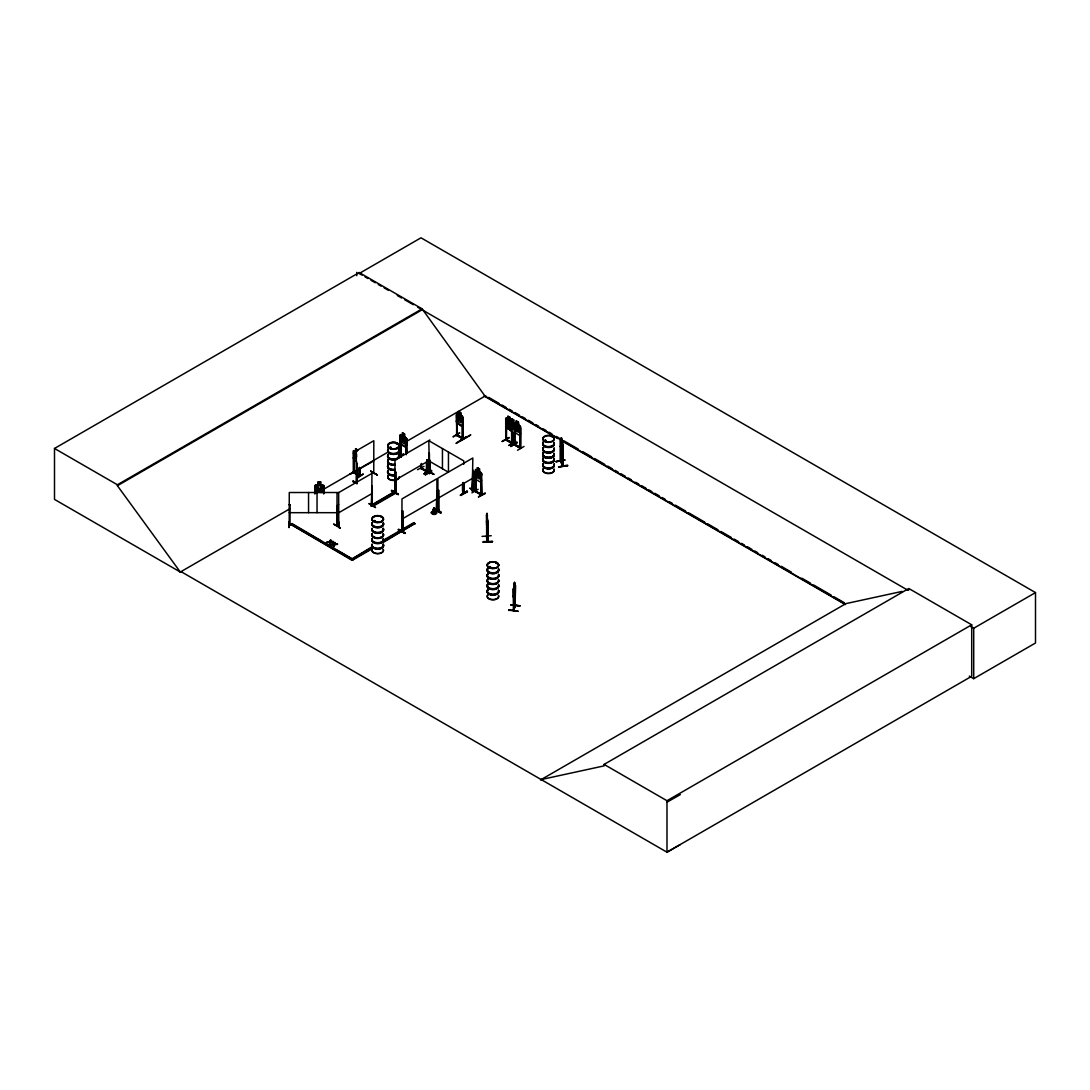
<?xml version="1.0" encoding="UTF-8"?>
<svg xmlns="http://www.w3.org/2000/svg" width="1090" height="1090" viewBox="0 0 1090 1090"><rect width="100%" height="100%" fill="white"/><g stroke="black" fill="none" stroke-linecap="round" stroke-linejoin="round"><path stroke-width="1.5" d="M513.594 609.433C512.136 614.065 516.823 603.056 515.039 605.25M513.322 609.978L515.406 605.618M513.363 610.632L513.39 589.05L515.066 583.6L515.243 605.59M515.597 585.453L515.039 605.986M513.935 591.952L514.521 585.712L513.69 610.781L515.216 604.882M486.998 523.105L487.189 524.876L487.312 514.93L487.312 517.409M486.467 536.512L486.617 536.185M487.053 536.157L486.671 536.989L486.576 514.48L487.38 518.431M487.489 541.226L487.884 520.979L488.075 541.567M487.489 540.49C489.751 543.215 483.906 528.923 487.68 541.703L487.666 519.998C486.876 513.758 487.884 532.983 487.162 520.816L486.957 522.274M433.929 510.529C433.071 502.367 438.507 516.919 432.689 513.349L433.888 507.913L432.389 512.886M514.616 582.428L514.248 584.867M515.08 593.587C516.047 583.872 513.84 602.865 513.295 595.644M486.998 514.957L486.93 513.186L486.944 522.26M487.012 519.508L487.353 518.35M487.666 526.606L487.448 528.568L487.584 526.688M487.012 514.725L487.135 515.911M508.976 610.236C516.088 611 526.075 612.512 509.003 609.801M433.343 513.663L433.82 508.117L432.689 513.349M486.998 536.893L486.576 514.902M488.02 541.607L486.876 536.43M562.781 451.233L562.481 453.14L560.396 446.151M562.876 451.206L562.59 453.099L560.423 446.192M355.585 483.047L352.969 481.535L357.057 483.606M353.119 481.058L357.057 483.32M514.616 584.908L514.534 582.264L513.608 588.178L513.785 610.686M390.806 448.085L390.002 447.976M375.042 521.347L374.66 520.502L373.884 521.361M374.02 521.47L375.491 521.02L373.884 520.843M391.16 447.486L389.607 447.486L390.779 447.976M390.67 447.227L391.024 448.113M397.332 444.093L396.365 444.093M381.323 516.987L381.119 517.028M490.718 567.004L489.056 567.004M489.083 567.127L489.887 566.487M495.868 563.285L496.795 563.503L496.154 562.971M544.55 440.837L545.3 440.278M546.076 441.205L545.586 440.278L544.959 441.014M545.136 440.905L545.831 440.374M552.031 436.831L552.044 436.967M432.539 512.409L433.793 507.967M333.744 524.127L340.325 527.873M398.3 494.097C377.903 482.38 412.224 502.367 391.392 490.895M398.368 529.767C419.5 540.708 384.389 522.11 404.962 533.514M398.681 529.195L405.289 532.928M441.205 512.491L433.793 508.894L440.919 512.709M561.909 451.969C563.421 452.568 559.919 431.327 562.018 439.529L562.876 444.543L562.903 466.22L560.328 461.084M560.955 461.588L560.655 439.147L560.355 461.138M562.576 465.771L563.067 464.953L562.644 465.703M478.36 473.837L480.254 472.76L478.892 474.818L480.308 478.578L478.456 475.104C477.529 478.456 475.24 475.84 477.992 474.286L476.657 470.689L478.333 473.619M508.962 422.225L510.747 421.04M517.123 427.035L519.153 425.945L517.777 428.016L519.099 431.763L517.341 428.302L516.21 429.978L515.447 429.542L516.878 427.498L515.529 423.887L517.246 427.035M480.785 482.202L481.507 473.605M481.576 480.172L480.84 482.311L475.785 479.396L475.199 476.507L475.867 479.355M515.911 424.609L515.107 433.357L515.911 431.272L515.148 423.302M520.557 433.425L519.739 435.51L514.739 432.567M514.03 584.962L514.412 583.109M508.894 610.509L509.003 609.787M510.924 604.977L520.094 605.808L511.033 604.664M508.812 422.198L507.245 419.091L508.594 422.688C505.596 424.133 508.281 426.967 509.057 423.506M329.766 543.951L330.434 541.894L333.227 541.539L330.434 542.316L329.766 543.951L329.779 541.948L327.041 542.384L329.779 541.948M334.017 546.403L334.685 544.346L337.478 543.992L334.685 544.768L334.78 542.438L334.017 546.403L334.031 544.4L331.292 544.414L334.031 544.823M327.041 542.384L329.875 542.016L330.529 539.986L330.529 541.962L333.227 541.962M329.875 542.016L330.529 539.986M334.78 542.438L334.126 544.469L331.292 544.837M329.234 543.651L329.779 542.37M330.434 542.316L331.06 540.286M335.311 542.738L334.78 544.428L337.478 544.414M321.904 492.448L317.994 492.217M350.149 474.232L373.816 460.893M356.689 470.485L350.19 473.946M453.181 436.927L459.748 432.839M425.318 474.954L431.885 470.826L425.373 474.627M508.948 437.798L502.163 441.505L509.044 437.485M510.76 446.409L517.273 442.608M428.615 473.305L428.806 452.95L429.474 473.496L428.52 473.21M463.809 492.585L462.855 492.517M462.923 482.625C461.097 496.114 465.621 497.721 463.741 482.829M506.21 439.515L506.414 440.292L506.564 426.681M511.959 442.39L511.605 443.33L511.605 429.814M505.896 439.747L512.423 443.467L511.878 442.377M514.071 444.039L514.848 444.161M514.262 432.825L513.949 444.706L520.557 448.44L520.707 428.098L519.889 427.893L520.257 447.922M514.235 443.807L514.848 444.897M289.082 521.96L289.15 527.288M359.278 476.003L360.15 476.153L359.4 475.036M400.902 456.165L400.18 455.743L400.82 456.901M401.134 456.029L400.452 455.606M400.466 436.218L400.902 456.901L400.153 456.506L401.147 456.737L401.066 443.289M427.117 460.28L427.185 472.079L420.645 468.373L421.489 467.746M456.383 434.501L457.364 434.733L456.506 434.569M458.658 411.639L460.661 412.797L460.661 415.276L460.798 412.701L458.577 411.502L458.658 414.118L457.582 414.323L458.658 421.558L460.661 422.716L461.738 421.353L461.738 416.721L460.661 415.276L462.95 417.306L462.95 438.984L456.397 435.21M456.683 434.324L457.037 435.632L457.282 422.007M462.855 438.984L462.215 437.826L463.114 438.793M481.14 494.165L481.576 494.465M475.267 469.926L475.322 491.331L481.889 495.078L481.208 474.572L480.976 494.942L481.208 481.29M338.758 524.93C337.369 523.718 336.606 527.301 337.941 525.748L337.846 505.596L337.028 505.815L337.846 505.596M395.874 491.563L394.907 491.822L395.629 491.617M395.629 491.399L395.139 492.694L395.874 492.298L395.793 472.147L394.975 472.352L395.793 472.147M429.678 472.093C429.46 472.924 427.77 472.719 430.128 472.57L430.128 460.416M402.85 530.421L401.91 530.639L402.632 530.421M436.967 510.393C437.036 512.109 436.272 511.619 436.967 511.128M438.725 509.67C436.967 510.202 439.624 508.989 438.126 510.76L438.139 490.555M472.283 490.704L472.897 489.642M438.725 490.214L438.793 510.338L437.907 510.583L437.907 478.169L472.828 458.004L472.243 490.759L473.033 490.609M356.716 456.179C355.953 459.639 353.283 456.792 356.267 455.361L354.918 451.764L356.689 455.048M356.28 483.211L356.348 450.81L373.816 440.728L373.747 473.455M374.51 520.557L374.115 521.211M374.974 520.707L374.933 521.388M544.905 440.415L544.673 441.096M544.959 440.428L545.3 441.164M490.364 566.936L489.41 566.677M489.356 567.018L490.05 566.664M496.114 563.326L496.495 563.421M314.86 492.203L315.814 491.127L322.899 491.072L323.975 492.135M314.928 493.688L314.928 485.84L315.8 484.764L322.872 484.764L323.948 485.827M314.928 485.868L315.841 484.859M290.185 524.399L289.272 524.195L290.199 524.59M289.368 524.14L289.3 525.135L290.199 524.195M337.764 524.413L338.731 524.167L338.758 525.107L338.663 492.517L289.272 492.517L289.204 525.148L290.199 525.107M337.859 524.917L336.96 525.23L338.636 524.903M391.637 490.745L398.313 494.506M398.64 529.563L405.235 533.31M356.907 482.434L356.921 483.224M337.696 525.584L336.974 526.02L337.028 493.552L371.963 473.387L371.663 506.319L371.704 505.528M337.818 525.816L337.628 505.46M395.207 472.488L395.193 493.429L373.366 506.032L371.963 505.079L371.54 505.801M395.847 492.339L395.561 472.011M402.21 511.292L402.142 531.498L402.878 531.103L402.006 531.266M437.104 510.624L436.681 510.897M560.914 461.533L560.887 449.788M473.06 490.636L472.828 470.253L472.174 490.8M360.068 467.746L359.904 476.316L353.419 472.583L353.46 450.933L355.613 451.287M353.46 450.933L354.182 450.538M402.36 435.264L400.207 434.91L400.248 456.601L400.207 434.91L400.997 434.474L406.652 438.616L406.652 453.494M458.577 411.502L458.577 413.996L456.438 413.641L456.955 435.564M510.175 420.508L509.534 427.58M509.97 427.375L507.94 426.217L506.864 423.615L506.864 418.982L507.94 418.778C507.245 412.143 509.316 421.067 506.469 417.77L505.706 418.301L505.746 439.992L512.273 443.63L512.423 431.695M514.071 423.07L514.753 422.579L520.557 426.749L520.557 448.44L520.039 447.145M514.071 423.179L514.753 422.579M337.736 524.59L338.663 524.195M316.482 492.217L317.994 491.236L317.858 488.184M356.634 462.896L356.866 483.183M370.709 471.221L377.426 474.968L370.832 471.153M371.308 506.196L371.963 485.649L372.194 506.019L371.54 506.319L372.194 485.772M428.738 473.087L429.406 473.455L429.406 453.29M506.469 417.77L511.482 420.713L510.106 419.841M505.964 419.609L506.073 439.801L511.755 442.554M427.157 470.294L428.915 471.711M505.706 424.964L506.509 427.716L511.482 430.55M516.156 420.972L518.39 422.171L519.331 426.176L519.331 430.809L518.254 432.171L516.238 431.027L515.148 428.425L515.148 423.792L516.238 423.574L516.224 420.931L518.39 422.171M371.377 506.073L372.262 505.896M395.561 492.176L394.907 492.557L394.975 460.103L429.896 439.938M505.787 424.909L506.455 427.77M433.384 474.259C411.884 462.051 445.592 480.213 429.801 472.379L429.896 460.293M519.726 425.481L520.557 426.749M511.455 430.7L506.373 427.811M509.003 437.771L502.204 441.464M506.414 439.76L506.073 439.066M511.537 443.208L512.395 443.398M512.491 442.758L506.632 439.638M509.125 445.469L515.665 441.273L509.18 445.429M515.679 441.3L509.139 445.061M510.815 446.519L517.328 442.295L510.815 446.096M436.245 511.551L436.899 491.004L437.131 511.374M436.586 511.646L437.131 491.127M472.461 490.95L473.06 470.39M519.821 447.5C525.557 448.985 504.643 439.815 520.38 447.636M517.505 450.265L524.004 446.464M470.076 488.361L476.671 492.121L469.763 488.156M460.811 495.487C481.031 483.756 446.764 503.348 466.997 491.127M436.899 510.433L436.477 511.156M402.632 530.217L402.796 531.116M441.246 512.572C423.097 503.158 444.788 512.545 440.387 512.654M181.103 571.664L180.395 572.087L54.5 499.397L54.5 448.467L359.209 272.541L422.116 308.852L485.023 396.106L845.186 604.051M359.209 272.541L359.209 273.481L420.999 237.811L1035.5 592.592L1035.5 643.005L973.711 678.675L969.296 676.113M54.5 448.467L117.407 484.778L422.116 308.852M680.323 844.587L666.985 852.189L181.022 571.623L180.3 572.032L117.407 485.718L422.116 309.792M355.613 458.89L354.536 451.655L355.613 451.451L355.613 448.808L357.752 450.047M353.651 452.282L354.087 472.965L353.637 471.67M354.059 460.471L353.46 457.582L354.059 460.471L356.648 461.887M404.513 434.024L402.428 432.744L402.428 435.387L401.352 435.591L401.352 440.224L402.428 442.826L404.431 443.984L405.507 442.622L404.581 433.983M404.513 436.504L406.733 438.575M400.207 441.559L400.875 444.42L405.916 447.322L406.652 445.279M406.066 453.154L406.298 439.583L406.883 453.372M406.883 439.924L406.066 439.72M180.3 572.032L289.695 508.88M323.471 489.369L388.094 452.064M398.368 446.137L401.311 444.434M405.712 441.886L485.731 395.697M354.087 472.433L360.136 475.458M457.119 413.137L462.16 416.053M354.018 472.924L354.236 457.664M457.064 415.413L456.465 415.072L457.01 435.591M353.528 451.001L353.651 472.447L359.509 475.077M356.784 477.761L363.324 473.973L357.111 478.333M462.882 417.347L462.746 438.943M462.283 418.437L463.114 418.642L462.283 418.437L462.283 438.684M397.959 457.337L403.559 454.108L398.327 457.541M457.173 423.097C453.358 415.317 462.16 431.749 462.882 424.01M398.231 457.446L403.232 454.285M372.426 548.652L352.125 560.383L290.635 524.249L291.902 523.513L353.392 559.647L337.287 550.341M290.635 524.876L291.902 524.14L321.182 541.049M456.506 435.305L463.114 438.82M463.182 438.112L457.132 435.101L463.114 438.057M466.343 436.613C432.894 457.65 494.07 421.19 460.144 440.973M459.844 440.769L466.425 437.022M337.028 513.717L371.963 493.552M394.975 480.268L428.452 460.947M424.024 466.343L417.484 469.695M511.537 418.819L513.758 420.018L513.622 422.579L514.766 423.983L514.766 428.615L513.69 429.978L511.687 428.82L510.611 426.217L510.611 421.585L511.687 421.38L511.619 418.778L513.758 420.018M426.558 471.752L426.762 459.803M429.31 470.512L424.024 473.905L430.618 469.763M429.31 470.798L424.092 473.864L430.673 470.117M393.926 492.067L372.099 504.67L373.366 505.406L395.193 492.803L393.926 492.067L372.099 505.297M510.134 430.4L509.466 427.553L510.134 430.4L515.175 433.316M477.352 467.733L479.491 468.973L477.352 467.733L476.276 475.213L477.352 477.815L479.355 478.973L480.431 477.611L479.491 468.973M475.758 471.684L475.158 471.343L475.826 491.89L475.649 491.086M481.576 495.201L475.158 491.508L475.88 469.368L481.644 473.564L481.644 495.242L481.194 493.947M401.978 519.072L436.899 498.907M437.907 498.334L472.828 478.169M481.576 473.605L480.813 472.297M481.807 474.913L480.976 474.695M372.617 546.444L352.125 558.911L372.617 547.071M382.863 540.531L413.614 522.778L414.881 523.513L382.672 542.738M433.929 511.128C427.403 512.232 435.169 516.687 436.94 512.872L434.147 511.128M433.929 511.196L431.136 512.804L433.929 514.548M384.334 540.313L412.156 524.249M290.635 524.249L352.125 559.742L372.426 548.025M382.672 542.111L414.881 523.513M475.731 491.89L475.976 478.265M478.483 497.067L485.391 493.457M478.524 496.686L485.077 492.925M540.476 779.977L845.908 603.628L902.179 591.393M541.185 779.554L604.092 765.875L604.092 764.417L908.801 588.491L971.708 624.802L971.708 676.263L666.985 852.189L666.985 800.728L971.708 624.802M908.801 589.949L908.093 590.371L417.729 307.257M970.795 626.573L973.711 628.262L1035.5 592.592M666.985 802.199L680.323 794.596M436.858 511.169L436.899 478.742L401.978 498.907L401.91 531.375M546.035 441.096L544.728 441M489.11 567.345L490.486 567.345M337.314 526.102L337.26 505.937M289.082 527.642L289.123 521.933M356.607 483.374L356.866 463.018M438.507 510.202L438.493 490.078M511.878 443.112L511.823 431.354M520.707 448.235L514.357 444.611M456.628 435.074L456.696 414.949M400.398 456.342L401.12 456.696M420.863 468.169L427.43 471.916L427.348 460.144M426.694 470.785L427.117 472.038M475.322 490.595L475.949 490.922M563.189 445.946L562.971 465.607M555.995 461.683L564.906 460.171M556.036 461.806L564.906 459.898L556.009 461.383M562.617 465.13L560.682 461.043L563.203 466.057M567.645 465.716L558.611 466.942L567.522 465.103M567.645 465.743L558.625 466.874M560.301 439.515L560.587 461.601M562.508 443.221L560.533 439.161M330.529 541.553L333.227 541.539M334.78 544.005L337.478 543.992M327.041 541.962L329.875 541.594M331.292 544.414L334.126 544.046M289.368 524.876L290.076 524.903M375.505 507.613L368.856 503.539L375.437 507.286M433.888 509.207L440.442 512.968M514.521 584.894L513.935 593.941L513.608 592.81M290.008 525.162L290.103 504.765L289.272 504.765L290.103 504.765M545.218 440.346L546.281 440.755M486.971 516.742L487.012 519.29M486.671 524.467L486.562 521.456L487.557 528.555M482.039 536.389L491.236 535.735M483.306 542.302L492.503 541.607L483.306 542.316L483.252 541.594L492.503 541.648M483.252 542.016L492.448 541.376M463.141 482.489C461.874 494.765 464.49 499.315 463.509 482.965M462.514 438.466L462.514 425.032M420.931 468.209L420.931 464.844M354.209 471.997L353.351 471.806L354.018 472.188M420.713 464.967L421.299 468.673L421.53 463.509M353.746 472.474L360.027 476.085M480.976 494.151L475.826 491.358L481.644 494.506M317.858 488.211L320.896 488.156L320.828 491.222L322.354 492.19M337.832 504.956L338.663 504.765M338.922 527.642L338.731 521.933L339.303 527.696M323.58 492.707L324.316 492.707M289.272 512.682L337.001 512.682M433.929 508.172L435.523 513.213M513.281 589.063L513.499 597.606M510.938 604.841L520.012 605.972M506.237 440.237L506.346 420.086M512.055 443.589L512.191 431.831M514.521 445.033L514.63 431.613M429.079 473.578L428.942 472.379M463.413 493.402L463.277 492.203M421.162 468.673L421.299 463.631M359.809 476.33L359.836 467.882M435.673 512.722L434.147 507.899M509.97 417.443L507.94 416.298L510.106 417.361L509.97 419.923M509.97 420.754L507.94 419.609L507.94 424.228L509.97 425.386M433.793 508.894L440.742 512.859M333.69 524.195L340.38 527.955M357.043 483.66L353.146 481.003M359.209 273.481L362.139 275.171M365.068 276.86L367.998 278.55M370.913 280.239L375.301 282.773M378.23 284.463L381.159 286.152M384.089 287.842L388.476 290.376M397.25 295.445L401.638 297.979M404.567 299.668L413.342 304.723M488.674 397.387L498.961 403.327M501.904 405.03L506.319 407.578M509.248 409.268L512.191 410.971M515.134 412.66L519.548 415.208M522.492 416.911L525.421 418.615M528.364 420.304L532.778 422.852M535.721 424.555L538.651 426.244M543.065 428.792L546.008 430.495M548.951 432.185L551.881 433.888M556.295 436.436L559.238 438.126M563.653 440.673L578.354 449.162M582.755 451.71L591.584 456.805M594.513 458.495L604.814 464.435M607.743 466.139L612.158 468.686M615.101 470.376L618.044 472.079M620.987 473.782L625.388 476.316M628.331 478.019L631.274 479.723M635.674 482.257L638.617 483.96M641.56 485.663L645.975 488.211M648.918 489.901L651.847 491.604M654.79 493.293L659.205 495.841M662.148 497.544L665.077 499.234M669.492 501.781L672.435 503.485M675.378 505.174L685.665 511.115M688.607 512.818L704.78 522.151M707.71 523.854L718.01 529.794M720.94 531.484L731.24 537.438M734.17 539.128L738.584 541.676M741.527 543.379L744.47 545.068M747.413 546.771L751.814 549.319M754.757 551.009L757.7 552.712M762.101 555.26L765.044 556.949M767.987 558.652L770.93 560.342M775.344 562.89L778.274 564.593M781.217 566.282L791.503 572.236M801.804 578.177L810.619 583.259M813.562 584.962L831.207 595.14M834.136 596.843L844.437 602.784M484.055 395.97L557.808 438.548M562.222 441.109L845.404 604.596M515.12 423.37C508.281 417.974 509.166 420.631 509.466 427.621M457.228 423.043L462.16 425.904M459.421 433.043L453.236 436.613M402.428 432.907L404.431 434.065M405.943 447.173L400.997 444.325L400.357 441.545M428.806 460.866L448.453 472.202L448.453 452.037M478.115 489.301L471.929 492.871M355.544 448.848L357.683 450.088M357.261 450.334L355.967 449.584L357.261 451.165M353.392 453.113L355.613 454.394M393.926 492.694L395.193 493.429M414.881 524.14L413.614 522.778M324.111 542.738L334.358 548.652M604.092 764.417L666.985 800.728M317.858 492.271L316.918 492.476M519.889 448.14L520.107 432.798M429.487 473.469L428.806 440.701L463.741 460.866L463.741 464.231M514.03 444.747L514.03 432.948M460.457 494.887L467.31 491.699L466.942 491.072M562.822 466.207L562.849 444.529M514.957 583.695L515.093 606.095M515.052 423.411L515.761 424.65M462.092 416.094L462.814 417.334M561.786 439.679L561.295 438.657L561.786 440.51M561.159 441.273L561.936 442.976M561.159 445.905L561.922 447.486M434.256 507.94L435.387 512.259M561.963 442.118L561.922 449.462L560.737 445.061M391.187 447.54L389.552 447.663M486.849 521.265L487.189 522.9L486.849 515.979L486.849 521.865M487.012 525.162L486.985 536.961M486.576 524.44L487.448 528.568M377.263 474.954L370.668 471.302M434.978 513.581L434.188 508.158L434.174 513.758M486.658 520.393L486.849 523.255M973.711 628.262L973.711 678.675M561.227 437.812L561.132 450.374M518.322 422.212L518.254 424.732M514.848 431.477L514.916 444.965M442.445 448.576L442.445 468.741M426.531 461.615L426.531 471.779M406.584 438.616L406.584 445.224M406.298 439.583L406.298 454.707M402.796 510.951L402.796 531.198L402.564 510.815M359.468 467.406L359.25 475.935L359.25 467.542M356.743 272.35L356.743 275.688M355.613 452.282L355.613 456.914M323.948 485.799L323.948 493.702M323.58 493.743L323.58 485.581L323.008 492.135M322.327 491.318L322.327 485.84L320.801 484.859L320.91 481.821L317.871 481.821L317.967 484.887L316.454 485.84L316.454 491.318M317.04 492.517L317.04 512.682M316.168 492.121L316.168 485.581L315.596 492.121M314.833 485.813L314.86 493.838M308.552 492.517L308.552 512.682M117.407 484.778L117.407 485.718M498.607 574.812A5.859 3.379 0 0 1 492.19 579.035A5.859 3.379 0 0 1 487.884 573.994M498.525 575.152A5.763 3.325 0 0 1 492.203 579.308A5.763 3.325 0 0 1 487.966 574.348M498.498 579.499A5.736 3.311 0 0 1 492.203 583.641A5.736 3.311 0 0 1 487.979 578.695M498.539 579.826A5.777 3.338 0 0 1 492.203 583.995A5.777 3.338 0 0 1 487.952 579.022M498.607 569.253A5.859 3.379 0 0 1 492.19 573.476A5.859 3.379 0 0 1 487.884 568.435M498.525 574.212A5.763 3.325 0 0 1 492.203 578.381A5.763 3.325 0 0 1 487.966 573.422M498.525 569.593A5.763 3.325 0 0 1 492.203 573.749A5.763 3.325 0 0 1 487.966 568.789M498.607 574.525A5.859 3.379 0 0 1 492.19 578.749A5.859 3.379 0 0 1 487.884 573.708M498.607 568.966A5.859 3.379 0 0 1 492.19 573.19A5.859 3.379 0 0 1 487.884 568.149M498.525 568.653A5.763 3.325 0 0 1 492.203 572.822A5.763 3.325 0 0 1 487.966 567.849M498.607 590.671A5.859 3.379 0 0 1 492.19 594.895A5.859 3.379 0 0 1 487.884 589.854M498.525 591.012A5.763 3.325 0 0 1 492.203 595.167A5.763 3.325 0 0 1 487.966 590.208M498.498 595.358A5.736 3.311 0 0 1 492.203 599.5A5.736 3.311 0 0 1 487.979 594.554M498.702 581.174A5.75 3.325 0 0 1 491.467 584.39A5.75 3.325 0 0 1 487.966 579.512M498.539 595.685A5.777 3.338 0 0 1 492.203 599.854A5.777 3.338 0 0 1 487.952 594.881M498.539 580.044A5.791 3.338 0 0 1 492.203 584.226A5.791 3.338 0 0 1 487.939 579.24M498.607 585.112A5.859 3.379 0 0 1 492.19 589.336A5.859 3.379 0 0 1 487.884 584.294M498.525 590.072A5.763 3.325 0 0 1 492.203 594.241A5.763 3.325 0 0 1 487.966 589.281M498.525 585.453A5.763 3.325 0 0 1 492.203 589.608A5.763 3.325 0 0 1 487.966 584.649M498.607 590.385A5.859 3.379 0 0 1 492.19 594.609A5.859 3.379 0 0 1 487.884 589.567M498.607 584.826A5.859 3.379 0 0 1 492.19 589.05A5.859 3.379 0 0 1 487.884 584.008M498.539 584.513A5.777 3.338 0 0 1 492.203 588.682A5.777 3.338 0 0 1 487.952 583.709M383.312 533.637A5.791 3.338 0 0 1 377.712 537.833A5.791 3.338 0 0 1 372.126 533.637M383.298 523.595A5.777 3.338 0 0 1 377.712 527.805A5.777 3.338 0 0 1 372.14 523.595M383.298 522.669A5.777 3.338 0 0 1 377.712 526.865A5.777 3.338 0 0 1 372.14 522.669M383.285 529.168A5.763 3.325 0 0 1 377.712 533.351A5.763 3.325 0 0 1 372.153 529.168M383.38 528.827A5.859 3.379 0 0 1 377.712 533.092A5.859 3.379 0 0 1 372.058 528.827M383.38 528.541A5.859 3.379 0 0 1 377.712 532.806A5.859 3.379 0 0 1 372.058 528.541M383.285 528.228A5.763 3.325 0 0 1 377.712 532.424A5.763 3.325 0 0 1 372.153 528.228M383.38 523.268A5.859 3.379 0 0 1 377.712 527.519A5.859 3.379 0 0 1 372.058 523.268M383.38 522.982A5.859 3.379 0 0 1 377.712 527.233A5.859 3.379 0 0 1 372.058 522.982M383.298 533.882A5.777 3.338 0 0 1 377.712 538.079A5.777 3.338 0 0 1 372.14 533.882M383.271 534.345A5.75 3.325 0 0 1 377.712 538.528A5.75 3.325 0 0 1 372.167 534.345M383.258 549.374A5.736 3.311 0 0 1 377.712 553.543A5.736 3.311 0 0 1 372.167 549.374A5.791 3.338 0 0 0 377.712 553.693A5.791 3.338 0 0 0 383.312 549.496M383.312 534.045A5.791 3.338 0 0 1 377.712 538.242A5.791 3.338 0 0 1 372.126 534.045M383.298 539.455A5.777 3.338 0 0 1 377.712 543.665A5.777 3.338 0 0 1 372.14 539.455M383.298 538.528A5.777 3.338 0 0 1 377.712 542.725A5.777 3.338 0 0 1 372.14 538.528M383.285 545.027A5.763 3.325 0 0 1 377.712 549.21A5.763 3.325 0 0 1 372.153 545.027M383.38 544.687A5.859 3.379 0 0 1 377.712 548.951A5.859 3.379 0 0 1 372.058 544.687M383.38 544.4A5.859 3.379 0 0 1 377.712 548.665A5.859 3.379 0 0 1 372.058 544.4M383.285 544.087A5.763 3.325 0 0 1 377.712 548.284A5.763 3.325 0 0 1 372.153 544.087M383.38 539.128A5.859 3.379 0 0 1 377.712 543.379A5.859 3.379 0 0 1 372.058 539.128M383.38 538.841A5.859 3.379 0 0 1 377.712 543.093A5.859 3.379 0 0 1 372.058 538.841M554.17 448.562A5.859 3.379 0 0 1 547.739 452.786A5.859 3.379 0 0 1 543.433 447.745M554.074 448.903A5.763 3.325 0 0 1 547.752 453.058A5.763 3.325 0 0 1 543.515 448.099M554.251 454.108A5.736 3.311 0 0 1 547.017 457.31A5.736 3.311 0 0 1 543.529 452.445A5.791 3.338 0 0 0 547.752 457.555A5.763 3.325 0 0 0 554.074 453.549M554.101 453.372A5.791 3.338 0 0 1 547.752 457.555A5.763 3.325 0 0 1 543.515 452.745M554.17 443.003A5.859 3.379 0 0 1 547.739 447.227A5.859 3.379 0 0 1 543.433 442.186M554.088 447.963A5.777 3.338 0 0 1 547.752 452.132A5.777 3.338 0 0 1 543.501 447.159M554.088 443.33A5.777 3.338 0 0 1 547.752 447.5A5.777 3.338 0 0 1 543.501 442.526M554.17 448.276A5.859 3.379 0 0 1 547.739 452.5A5.859 3.379 0 0 1 543.433 447.459M554.17 442.717A5.859 3.379 0 0 1 547.739 446.941A5.859 3.379 0 0 1 543.433 441.9M554.074 442.404A5.763 3.325 0 0 1 547.752 446.559A5.763 3.325 0 0 1 543.515 441.6M554.17 464.422A5.859 3.379 0 0 1 547.739 468.645A5.859 3.379 0 0 1 543.433 463.604M554.074 464.762A5.763 3.325 0 0 1 547.752 468.918A5.763 3.325 0 0 1 543.515 463.959M554.074 469.109A5.763 3.325 0 0 1 547.752 473.264A5.763 3.325 0 0 1 543.515 468.305M554.074 469.436A5.763 3.325 0 0 1 547.752 473.591A5.763 3.325 0 0 1 543.515 468.632M554.17 458.863A5.859 3.379 0 0 1 547.739 463.087A5.859 3.379 0 0 1 543.433 458.045M554.088 463.822A5.777 3.338 0 0 1 547.752 467.992A5.777 3.338 0 0 1 543.501 463.018M554.088 459.19A5.777 3.338 0 0 1 547.752 463.359A5.777 3.338 0 0 1 543.501 458.386M554.17 464.136A5.859 3.379 0 0 1 547.739 468.359A5.859 3.379 0 0 1 543.433 463.318M554.17 458.577A5.859 3.379 0 0 1 547.739 462.8A5.859 3.379 0 0 1 543.433 457.759M554.074 458.263A5.763 3.325 0 0 1 547.752 462.419A5.763 3.325 0 0 1 543.515 457.459M398.518 454.653A5.859 3.379 0 0 1 398.518 458.032M397.591 458.74A5.859 3.379 0 0 1 389.879 459.026A5.859 3.379 0 0 1 388.381 454.653M398.45 454.993A5.777 3.338 0 0 1 398.45 458.331M397.537 459.026A5.777 3.338 0 0 1 389.934 459.312A5.777 3.338 0 0 1 388.449 454.993M394.934 464.217A5.736 3.311 0 0 1 388.898 463.032A5.736 3.311 0 0 1 388.476 459.353M394.948 464.544A5.777 3.338 0 0 1 388.871 463.359A5.777 3.338 0 0 1 388.449 459.667M398.518 449.094A5.859 3.379 0 0 1 393.449 454.162A5.859 3.379 0 0 1 388.381 449.094M398.45 454.067A5.777 3.338 0 0 1 393.449 459.067A5.777 3.338 0 0 1 388.449 454.067M398.436 449.434A5.763 3.325 0 0 1 393.449 454.435A5.763 3.325 0 0 1 388.462 449.434M398.518 454.367A5.859 3.379 0 0 1 393.449 459.435A5.859 3.379 0 0 1 388.381 454.367M398.518 448.808A5.859 3.379 0 0 1 393.449 453.876A5.859 3.379 0 0 1 388.381 448.808M398.45 448.508A5.777 3.338 0 0 1 393.449 453.508A5.777 3.338 0 0 1 388.449 448.508M394.962 475.472A5.859 3.379 0 0 1 388.803 474.259A5.859 3.379 0 0 1 388.381 470.512M394.948 475.744A5.777 3.338 0 0 1 388.871 474.559A5.777 3.338 0 0 1 388.449 470.853M399.185 476.875A5.736 3.311 0 0 1 391.964 480.077A5.736 3.311 0 0 1 388.476 475.213M394.934 465.035A5.736 3.311 0 0 1 388.898 463.863A5.736 3.311 0 0 1 388.476 460.184M399.199 477.188A5.75 3.325 0 0 1 391.964 480.39A5.75 3.325 0 0 1 388.462 475.526M394.948 464.776A5.791 3.338 0 0 1 388.857 463.591A5.791 3.338 0 0 1 388.435 459.885M394.962 469.913A5.859 3.379 0 0 1 388.803 468.7A5.859 3.379 0 0 1 388.381 464.953M394.948 474.818A5.777 3.338 0 0 1 388.871 473.619A5.777 3.338 0 0 1 388.449 469.926M394.948 470.185A5.777 3.338 0 0 1 388.871 469A5.777 3.338 0 0 1 388.449 465.294M394.962 475.185A5.859 3.379 0 0 1 388.803 473.973A5.859 3.379 0 0 1 388.381 470.226M394.962 469.627A5.859 3.379 0 0 1 388.803 468.414A5.859 3.379 0 0 1 388.381 464.667M394.948 469.259A5.777 3.338 0 0 1 388.871 468.06A5.777 3.338 0 0 1 388.449 464.367M513.826 587.96L513.812 593.805L514.357 589.922C515.229 596.067 514.93 577.373 514.371 588.777L513.867 587.837M405.412 443.521L403.532 440.115C402.578 443.412 400.234 440.837 403.082 439.311L401.733 435.7L403.504 438.984C404.295 435.714 406.843 438.507 403.968 439.842L405.412 443.521M461.629 422.239L459.762 418.846C458.808 422.143 456.451 419.568 459.299 418.029L457.964 414.418L459.721 417.715C460.511 414.432 463.073 417.238 460.198 418.56L461.629 422.239M514.466 429.623L512.6 426.217C511.673 429.569 509.384 426.953 512.136 425.413L510.801 421.803L512.559 425.1C513.349 421.816 515.911 424.609 513.036 425.945L514.466 429.623M426.463 470.921C433.684 474.205 411.257 462.828 426.531 470.989M320.297 488.77L318.471 488.783L318.484 489.764L320.31 489.751L320.297 488.77M320.297 482.407L318.471 482.407L318.471 483.388L320.297 483.388L320.297 482.407M320.801 485.84L317.967 485.84L317.967 491.318L320.801 491.318L320.801 485.84M509.602 417.647L508.308 416.911L509.602 418.478L509.602 417.647M517.886 422.457L516.592 421.721L517.886 423.288L517.886 422.457M518.254 425.563L516.238 424.405L516.238 429.038L518.254 430.182L518.254 425.563M513.336 420.263L512.041 419.527L513.336 421.094L513.336 420.263M513.69 423.37L511.687 422.212L511.687 426.844L513.69 428.002L513.69 423.37M460.307 413.001L459.013 412.252L460.307 413.819L460.307 413.001M460.661 416.094L458.658 414.936L458.658 419.568L460.661 420.726L460.661 416.094M479.001 469.259L477.706 468.509L479.001 470.09L479.001 469.259M479.355 472.365L477.352 471.207L477.352 475.826L479.355 476.984L479.355 472.365M404.077 434.27L402.782 433.534L404.077 435.101L404.077 434.27M404.431 437.376L402.428 436.218L402.428 440.851L404.431 442.009L404.431 437.376M490.064 567.917A5.791 3.338 0 0 0 498.743 565.029A5.791 3.338 0 0 0 490.064 562.14A5.791 3.338 0 0 0 490.064 567.917A5.791 3.338 0 0 0 498.743 565.042A5.791 3.338 0 0 0 490.064 562.154A5.791 3.338 0 0 0 490.064 567.944M490.078 568.19A5.75 3.325 0 0 0 498.702 565.315A5.75 3.325 0 0 0 490.078 562.44A5.75 3.325 0 0 0 490.078 568.19M374.824 521.769A5.777 3.338 0 0 0 383.489 518.881A5.777 3.338 0 0 0 374.824 515.992A5.777 3.338 0 0 0 374.824 521.769M374.837 522.233A5.75 3.325 0 0 0 383.476 519.344A5.75 3.325 0 0 0 374.837 516.469A5.75 3.325 0 0 0 374.837 522.233M374.824 521.933A5.791 3.338 0 0 0 383.503 519.044A5.791 3.338 0 0 0 374.824 516.156A5.791 3.338 0 0 0 374.824 521.933M545.613 441.505A5.791 3.338 0 0 0 554.292 438.616A5.791 3.338 0 0 0 545.613 435.714A5.791 3.338 0 0 0 545.613 441.505M545.627 441.954A5.75 3.325 0 0 0 554.265 439.079A5.75 3.325 0 0 0 545.627 436.204A5.75 3.325 0 0 0 545.627 441.954M547.017 458.141A5.736 3.311 0 0 0 554.251 454.939A5.75 3.325 0 0 1 547.017 458.154A5.75 3.325 0 0 1 543.529 453.276A5.736 3.311 0 0 0 547.017 458.141M390.561 448.385A5.777 3.338 0 0 0 399.226 445.497A5.777 3.338 0 0 0 390.561 442.608A5.777 3.338 0 0 0 390.561 448.385M390.574 448.862A5.75 3.325 0 0 0 399.199 445.987A5.75 3.325 0 0 0 390.574 443.112A5.75 3.325 0 0 0 390.574 448.862M390.561 448.576A5.791 3.338 0 0 0 399.24 445.687A5.791 3.338 0 0 0 390.561 442.785A5.791 3.338 0 0 0 390.561 448.576"/></g></svg>
